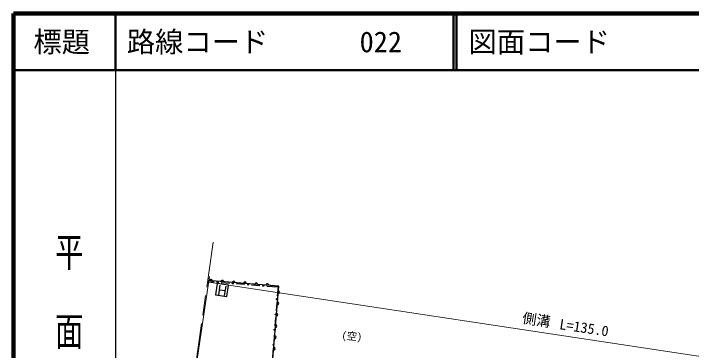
# Model space of a CAD drawing. Units: millimetres, scale not verified. Extents: x 40000 to 680000, y 20000 to 380000.
# Drawn here: x 40000 to 159768, y 320490 to 380000 of the extents above; entities that cross this region are included whole.
import ezdxf
from ezdxf.enums import TextEntityAlignment as Align

# ---------------------------------------------------------------- set-up
doc = ezdxf.new("R2010")
doc.units = ezdxf.units.MM
doc.header["$LTSCALE"] = 1000
doc.linetypes.add('CHAIN', pattern=[18.5, 12, -1.5, 3.5, -1.5])
for name, color, linetype, lineweight in [('M-BGD', 7, 'Continuous', 25), ('M-BMK', 2, 'CHAIN', 13), ('M-STR-HTXT', 7, 'Continuous', 13), ('M-TTL', 2, 'Continuous', 140), ('M-TTL-BAND', 7, 'Continuous', 25), ('M-TTL-LINE', 7, 'Continuous', 50)]:
    doc.layers.add(name, color=color, linetype=linetype, lineweight=lineweight)
doc.layers.add('M-TTL-TXT', color=7, linetype='Continuous')
doc.styles.add('@ＭＳ ゴシック', font='')
doc.styles.add('ＭＳ ゴシック', font='')
doc.styles.get('@ＭＳ ゴシック').set_extended_font_data('@MS Gothic')
doc.styles.get('ＭＳ ゴシック').set_extended_font_data('MS Gothic')

msp = doc.modelspace()

# ---------------------------------------------------------------- linework, layer by layer
at = {"layer": 'M-BGD'}
for p, q in [((74289, 332684), (75462, 332592)), ((86843, 331855), (74308, 332820)), ((76002, 332294), (75701, 330316)), ((77979, 331992), (76002, 332294)), ((76248, 330319), (76504, 331999)), ((76658, 332499), (78153, 332382)), ((77485, 331860), (77228, 330175)), ((77678, 330015), (77979, 331992)), ((79350, 332289), (80845, 332172)), ((82042, 332079), (83537, 331962)), ((84733, 331869), (86723, 331714)), ((85393, 313733), (86843, 331855)), ((76385, 331224), (77365, 331074)), ((86723, 331714), (86600, 330150)), ((75701, 330316), (77678, 330015)), ((86506, 328954), (86388, 327459)), ((86294, 326262), (86176, 324767)), ((86082, 323571), (85965, 322075)), ((85870, 320879), (85753, 319383))]:
    msp.add_line(p, q, dxfattribs=at)
for centre in [(76061, 332545), (78752, 332335), (81444, 332125), (84136, 331915), (86553, 329552), (86342, 326860), (86130, 324169), (85918, 321477)]:
    msp.add_circle(centre, 100, dxfattribs=at)
for centre, start, end in [((74891, 332775), 355.60227, 175.60227), ((76885, 332621), 355.60227, 175.60227), ((78880, 332468), 355.60227, 175.60227), ((80874, 332315), 355.60227, 175.60227), ((82868, 332161), 355.60227, 175.60227), ((84862, 332008), 355.60227, 175.60227), ((86757, 330769), 265.42405, 85.42405), ((86597, 328775), 265.42405, 85.42405), ((86438, 326782), 265.42405, 85.42405), ((86278, 324788), 265.42405, 85.42405), ((86119, 322794), 265.42405, 85.42405), ((85959, 320801), 265.42405, 85.42405)]:
    msp.add_arc(centre, 250, start, end, dxfattribs=at)
at = {"layer": 'M-BMK'}
msp.add_line((63614, 258417), (75287, 339628), dxfattribs=at)
at = {"layer": 'M-STR-HTXT'}
for p, q in [((70519, 306202), (74645, 333526)), ((74495, 332537), (206528, 312598))]:
    msp.add_line(p, q, dxfattribs=at)
at = {"layer": 'M-TTL'}
for p, q in [((40000, 380000), (40000, 20000)), ((680000, 380000), (40000, 380000))]:
    msp.add_line(p, q, dxfattribs=at)
at = {"layer": 'M-TTL-BAND'}
msp.add_line((58000, 370000), (58000, 20000), dxfattribs=at)
at = {"layer": 'M-TTL-LINE'}
for p, q in [((58000, 380000), (58000, 370000)), ((117750, 380000), (117750, 370000)), ((118250, 380000), (118250, 370000)), ((40000, 370000), (680000, 370000))]:
    msp.add_line(p, q, dxfattribs=at)

# ---------------------------------------------------------------- texts
at = {"layer": 'M-BGD', "style": 'ＭＳ ゴシック'}
msp.add_text('(空)', height=1320, rotation=354.343, dxfattribs=at).set_placement((97883, 322137), align=Align.BOTTOM_LEFT)
at = {"layer": 'M-STR-HTXT', "style": 'ＭＳ ゴシック'}
msp.add_text('側溝', height=1833, rotation=351.42, dxfattribs=at).set_placement((129706, 324827), align=Align.BOTTOM_LEFT)
msp.add_text('L=135.0', height=1833, rotation=351.412, dxfattribs=at).set_placement((140587, 323062), align=Align.BOTTOM_CENTER)
at = {"layer": 'M-TTL-BAND', "style": '@ＭＳ ゴシック', "width": 1.4}
msp.add_text('平  面  図', height=3666, rotation=270, dxfattribs=at).set_placement((49777, 306475), align=Align.MIDDLE_RIGHT)
at = {"layer": 'M-TTL-TXT', "style": 'ＭＳ ゴシック'}
msp.add_text('標題', height=3666, dxfattribs=at).set_placement((48500, 375000), align=Align.MIDDLE_CENTER)
for s, p in [('路線コード', (60000, 375000)), ('022', (101142, 375000)), ('図面コード', (120380, 375000))]:
    msp.add_text(s, height=3666, dxfattribs=at).set_placement(p, align=Align.MIDDLE_LEFT)

doc.saveas('drawing.dxf')
